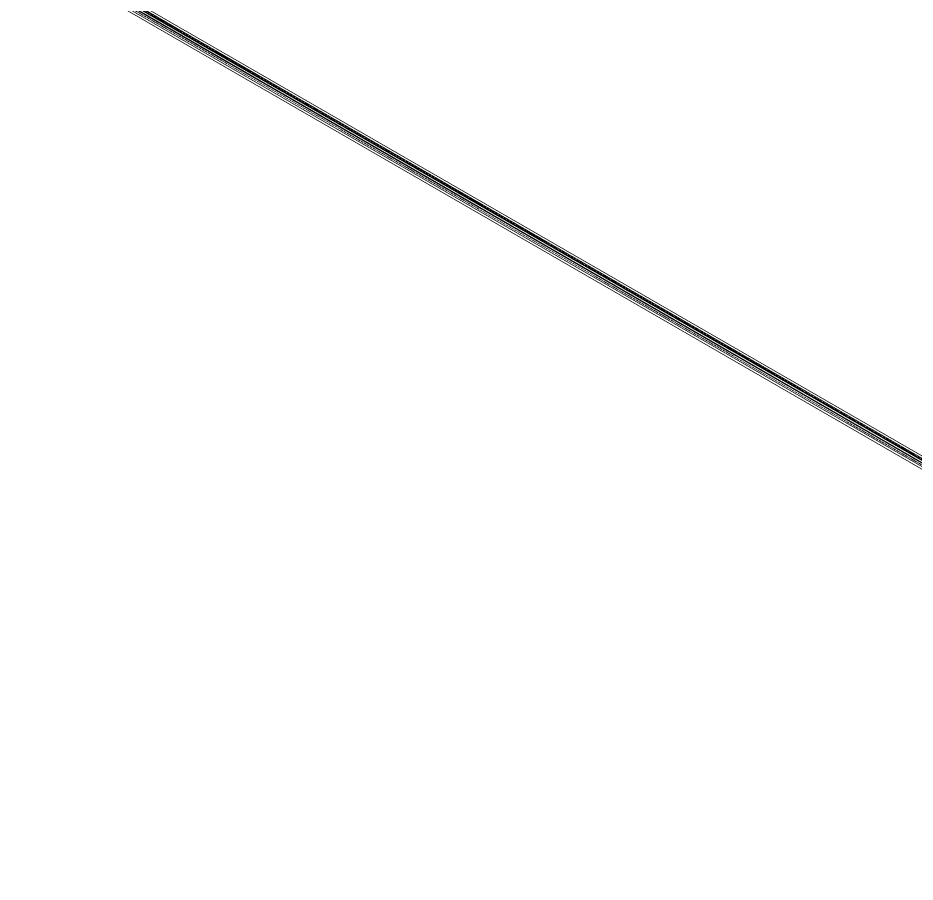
# Model space of a CAD drawing. Header units: millimetres. Extents: x -88595 to 880822, y -1054509 to -148035.
# Drawn here: x 430053 to 433839, y -313886 to -310239 of the extents above; entities that cross this region are included whole.
import ezdxf

# ---------------------------------------------------------------- set-up
doc = ezdxf.new("R2010")
doc.units = ezdxf.units.MM
doc.linetypes.add('$12$ADSK_Осевая', pattern=[14, 10, -2, 0, -2])
doc.layers.add('Изоляция', color=7, linetype='Continuous', lineweight=18)
doc.layers.add('Трубопровод', color=7, linetype='Continuous', lineweight=18)

msp = doc.modelspace()

# ---------------------------------------------------------------- linework, layer by layer
at = {"layer": 'Изоляция', "color": 134, "true_color": 0x00a6a6}
for p, q in [((430052.8, -309940.6), (443381.5, -317635.9)), ((443396.8, -317609.3), (430068.2, -309914))]:
    msp.add_line(p, q, dxfattribs=at)
at = {"layer": 'Изоляция', "color": 190, "true_color": 0x8000ff}
for p, q in [((430096.2, -309937.5), (443390.7, -317613.1)), ((443402.9, -317592), (430108.4, -309916.4))]:
    msp.add_line(p, q, dxfattribs=at)
at = {"layer": 'Трубопровод', "color": 134, "true_color": 0x00a6a6}
for p, q in [((430057.3, -309932.8), (443386, -317628.1)), ((443392.3, -317617.1), (430063.7, -309921.8))]:
    msp.add_line(p, q, dxfattribs=at)
at = {"layer": 'Трубопровод', "color": 134, "linetype": '$12$ADSK_Осевая', "true_color": 0x00a6a6}
msp.add_line((430060.5, -309927.3), (443389.1, -317622.6), dxfattribs=at)
msp.add_line((430060.5, -309927.3), (443389.1, -317622.6), dxfattribs=at)
at = {"layer": 'Трубопровод', "color": 190, "true_color": 0x8000ff}
for p, q in [((430100.7, -309929.7), (443395.2, -317605.3)), ((443398.4, -317599.8), (430103.9, -309924.2))]:
    msp.add_line(p, q, dxfattribs=at)
at = {"layer": 'Трубопровод', "color": 190, "linetype": '$12$ADSK_Осевая', "true_color": 0x8000ff}
msp.add_line((430102.3, -309927), (443396.8, -317602.5), dxfattribs=at)
msp.add_line((430102.3, -309927), (443396.8, -317602.5), dxfattribs=at)

doc.saveas('drawing.dxf')
